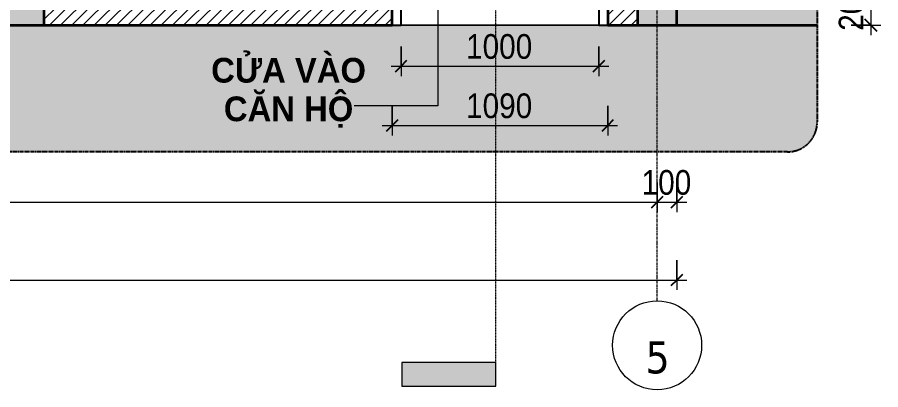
# Model space of a CAD drawing. Header units: millimetres. Extents: x 41758 to 237109, y 3795 to 78637.
# Drawn here: x 49517 to 53883, y 33693 to 35578 of the extents above; entities that cross this region are included whole.
import ezdxf

# ---------------------------------------------------------------- set-up
doc = ezdxf.new("R2010")
doc.units = ezdxf.units.MM
for name, pattern in [('Dash - Tight', [4.5, 3, -1.5]), ('Dash Dot 3_16_', [7.9375, 4.7625, -1.5875, 0, -1.5875]), ('Grid Line', [22.225, 12.7, -3.175, 3.175, -3.175]), ('Hidden', [7.14375, 4.7625, -2.38125])]:
    doc.linetypes.add(name, pattern=pattern)
for name, color, linetype, lineweight in [('0-1', 7, 'Continuous', 5), ('A-ANNO-DIMS', 211, 'Continuous', 9), ('A-ANNO-DIMS-50', 211, 'Continuous', 9), ('A-DETL-GENF-3', 92, 'Dash - Tight', 18), ('A-DETL-GENF-4', 9, 'Continuous', 18), ('A-DETL-GENF-5', 92, 'Hidden', 25), ('A-DETL-MEDM', 33, 'Continuous', 35), ('A-DETL-THIN', 151, 'Continuous', 18), ('A-DOOR', 31, 'Continuous', 18), ('A-DOOR-FRAM', 31, 'Continuous', 25), ('A-FLOR-3', 254, 'Continuous', 18), ('A-WALL', 113, 'Continuous', 18), ('A-WALL-6', 113, 'Continuous', 35), ('A-WALL-PATT-2', 111, 'Continuous', 18), ('G-ANNO-SYMB', 111, 'Continuous', 9), ('G-ANNO-SYMB-1', 111, 'Dash Dot 3_16_', 18), ('G-ANNO-TEXT-1', 7, 'Continuous', 9), ('G-ANNO-TEXT-2', 130, 'Continuous', 9), ('S-COLS-3', 52, 'Continuous', 35), ('S-GRID-1', 1, 'Grid Line', 9), ('S-GRID-IDEN', 1, 'Continuous', 9)]:
    doc.layers.add(name, color=color, linetype=linetype, lineweight=lineweight)
doc.layers.add('A-DETL-GENF-2', color=7, linetype='Continuous', lineweight=18, transparency=0.2)
doc.styles.add('Arial_B', font='arialbd.ttf', dxfattribs={"width": 0.95, "height": 125})
doc.styles.add('Tahoma_B', font='tahomabd.ttf', dxfattribs={"height": 162.5})
doc.styles.add('UTM Avo', font='', dxfattribs={"width": 0.9, "height": 125})
doc.styles.get('UTM Avo').set_extended_font_data('UTM Avo')
doc.dimstyles.new('1_Dim_chi_tiet_2_5', dxfattribs={"dimscale": 304.8, "dimtxt": 124.912619, "dimasz": 0.19685, "dimexe": 0.164042, "dimexo": 0.0625, "dimgap": 0.016404, "dimtad": 1, "dimdec": 0, "dimrnd": 5, "dimzin": 0, "dimdsep": 46, "dimtxsty": 'UTM Avo', "dimblk1": 'OBLIQUE', "dimblk2": 'OBLIQUE', "dimsah": 1, "dimcen": 0.09, "dimdle": 0.164042, "dimazin": 0, "dimtfac": 1, "dimtdec": 4, "dimtix": 1, "dimtmove": 0, "dimatfit": 3, "dimfxl": 0.328084, "dimfxlon": 1, "dimtvp": 1, "dimtolj": 1, "dimtzin": 0, "dimarcsym": 2})

# ---------------------------------------------------------------- blocks, each defined once
blk = doc.blocks.new('NCV_TKTC_TANG 2_rvt-1-TKCS_CĂN HỘ LOẠI 6 - MẶT BẰNG')
at = {"layer": 'A-FLOR-3'}
blk.add_line((51457.6, 35537.4), (52457.6, 35537.4), dxfattribs=at)
blk = doc.blocks.new('FD_05 - FD_05-1000x2200mm-835434-TKCS_CĂN HỘ LOẠI 6 - MẶT BẰNG')
at = {"layer": 'A-DETL-GENF-3'}
for p, q in [((470, 100), (470, 1120)), ((470, 1120), (510, 1120)), ((510, 1120), (510, 100)), ((510, 100), (470, 100))]:
    blk.add_line(p, q, dxfattribs=at)
blk.add_arc((510, 100), 1020, 92.2475, 180, dxfattribs=at)
at = {"layer": 'A-DOOR-FRAM'}
for p, q in [((-510, 100), (-545, 100)), ((-545, 100), (-545, -100)), ((-510, 60), (-510, 100)), ((545, 100), (510, 100)), ((510, 100), (510, 60)), ((545, -100), (545, 100)), ((-500, 60), (-510, 60)), ((-500, -100), (-500, 60)), ((510, 60), (500, 60)), ((500, 60), (500, -100)), ((-545, -100), (-500, -100)), ((500, -100), (545, -100))]:
    blk.add_line(p, q, dxfattribs=at)
blk = doc.blocks.new('BORDER VIEW - BORDER VIEW-2592627-TKCS_CĂN HỘ LOẠI 6 - MẶT BẰNG')
at = {"layer": 'A-DETL-GENF-5'}
for p, q in [((9749.4, 11501), (9749.4, 150)), ((9599.4, 0), (150, 0))]:
    blk.add_line(p, q, dxfattribs=at)
blk.add_arc((9599.4, 150), 150, 270, 360, dxfattribs=at)
blk = doc.blocks.new('Grid - M_Grid Head - Circle-353313-TKCS_CĂN HỘ LOẠI 6 - MẶT BẰNG')
at = {"layer": 'S-GRID-IDEN'}
blk.add_circle((0, 0), 4.5, dxfattribs=at)
blk = doc.blocks.new('DIMBLOCK1-TKCS_CĂN HỘ LOẠI 6 - MẶT BẰNG')
at = {"layer": 'A-ANNO-DIMS-50'}
for p, q in [((51412.6, 35129.9), (51412.6, 34979.9)), ((51412.6, 35029.9), (51412.6, 35129.9)), ((52502.6, 35129.9), (52502.6, 34979.9)), ((52502.6, 35029.9), (52502.6, 35129.9)), ((51362.6, 35029.9), (52552.6, 35029.9))]:
    blk.add_line(p, q, dxfattribs=at)
at = {"layer": 'A-ANNO-DIMS-50', "lineweight": 25}
for p, q in [((51412.6, 35029.9), (51382.6, 34999.9)), ((51412.6, 35029.9), (51442.6, 35059.9)), ((52502.6, 35029.9), (52472.6, 34999.9)), ((52502.6, 35029.9), (52532.6, 35059.9))]:
    blk.add_line(p, q, dxfattribs=at)
at = {"layer": 'A-ANNO-DIMS-50', "color": 0, "insert": (51786.4, 35192.3), "char_height": 125, "width": 410.824, "attachment_point": 1, "line_spacing_factor": 1.110334, "style": 'UTM Avo'}
blk.add_mtext('1090', dxfattribs=at)
blk = doc.blocks.new('_Oblique')
at = {"color": 0, "linetype": 'ByBlock', "lineweight": -2}
blk.add_line((-0.5, -0.5), (0.5, 0.5), dxfattribs=at)
blk = doc.blocks.new('DIMBLOCK2-TKCS_CĂN HỘ LOẠI 6 - MẶT BẰNG')
at = {"layer": 'A-ANNO-DIMS-50'}
for p, q in [((51457.6, 35429.9), (51457.6, 35279.9)), ((51457.6, 35329.9), (51457.6, 35429.9)), ((52457.6, 35429.9), (52457.6, 35279.9)), ((52457.6, 35329.9), (52457.6, 35429.9)), ((51407.6, 35329.9), (52507.6, 35329.9))]:
    blk.add_line(p, q, dxfattribs=at)
at = {"layer": 'A-ANNO-DIMS-50', "lineweight": 25}
for p, q in [((51457.6, 35329.9), (51427.6, 35299.9)), ((51457.6, 35329.9), (51487.6, 35359.9)), ((52457.6, 35329.9), (52427.6, 35299.9)), ((52457.6, 35329.9), (52487.6, 35359.9))]:
    blk.add_line(p, q, dxfattribs=at)
at = {"layer": 'A-ANNO-DIMS-50', "color": 0, "insert": (51786.4, 35492.3), "char_height": 125, "width": 410.824, "attachment_point": 1, "line_spacing_factor": 1.110334, "style": 'UTM Avo'}
blk.add_mtext('1000', dxfattribs=at)
blk = doc.blocks.new('DIMBLOCK3-TKCS_CĂN HỘ LOẠI 6 - MẶT BẰNG')
at = {"layer": 'A-ANNO-DIMS-50'}
for p, q in [((44452.6, 34348.2), (44452.6, 34198.2)), ((44452.6, 34248.2), (44452.6, 34348.2)), ((52852.6, 34348.2), (52852.6, 34198.2)), ((52852.6, 34248.2), (52852.6, 34348.2)), ((44402.6, 34248.2), (52902.6, 34248.2))]:
    blk.add_line(p, q, dxfattribs=at)
at = {"layer": 'A-ANNO-DIMS-50', "lineweight": 25}
for p, q in [((44452.6, 34248.2), (44482.6, 34278.2)), ((52852.6, 34248.2), (52882.6, 34278.2)), ((44452.6, 34248.2), (44422.6, 34218.2)), ((52852.6, 34248.2), (52822.6, 34218.2))]:
    blk.add_line(p, q, dxfattribs=at)
at = {"layer": 'A-ANNO-DIMS-50', "color": 0, "insert": (48481.4, 34410.5), "char_height": 125, "width": 410.824, "attachment_point": 1, "line_spacing_factor": 1.110334, "style": 'UTM Avo'}
blk.add_mtext('8400', dxfattribs=at)
blk = doc.blocks.new('DIMBLOCK4-TKCS_CĂN HỘ LOẠI 6 - MẶT BẰNG')
at = {"layer": 'A-ANNO-DIMS-50'}
for p, q in [((44452.6, 34742.3), (44452.6, 34592.3)), ((44452.6, 34642.3), (44452.6, 34742.3)), ((52752.6, 34742.3), (52752.6, 34592.3)), ((52752.6, 34642.3), (52752.6, 34742.3)), ((44402.6, 34642.3), (52752.6, 34642.3))]:
    blk.add_line(p, q, dxfattribs=at)
at = {"layer": 'A-ANNO-DIMS-50', "lineweight": 25}
for p, q in [((44452.6, 34642.3), (44482.6, 34672.3)), ((52752.6, 34642.3), (52782.6, 34672.3)), ((44452.6, 34642.3), (44422.6, 34612.3)), ((52752.6, 34642.3), (52722.6, 34612.3))]:
    blk.add_line(p, q, dxfattribs=at)
at = {"layer": 'A-ANNO-DIMS-50', "color": 0, "insert": (48431.4, 34804.7), "char_height": 125, "width": 410.824, "attachment_point": 1, "line_spacing_factor": 1.110334, "style": 'UTM Avo'}
blk.add_mtext('8300', dxfattribs=at)
blk = doc.blocks.new('DIMBLOCK5-TKCS_CĂN HỘ LOẠI 6 - MẶT BẰNG')
at = {"layer": 'A-ANNO-DIMS-50'}
for p, q in [((52752.6, 34742.3), (52752.6, 34592.3)), ((52752.6, 34642.3), (52752.6, 34742.3)), ((52852.6, 34742.3), (52852.6, 34592.3)), ((52852.6, 34642.3), (52852.6, 34742.3)), ((52752.6, 34642.3), (52902.6, 34642.3))]:
    blk.add_line(p, q, dxfattribs=at)
at = {"layer": 'A-ANNO-DIMS-50', "lineweight": 25}
for p, q in [((52752.6, 34642.3), (52782.6, 34672.3)), ((52852.6, 34642.3), (52882.6, 34672.3)), ((52752.6, 34642.3), (52722.6, 34612.3)), ((52852.6, 34642.3), (52822.6, 34612.3))]:
    blk.add_line(p, q, dxfattribs=at)
at = {"layer": 'A-ANNO-DIMS-50', "color": 0, "insert": (52674.2, 34804.7), "char_height": 125, "width": 308.118, "attachment_point": 1, "line_spacing_factor": 1.110334, "style": 'UTM Avo'}
blk.add_mtext('100', dxfattribs=at)
blk = doc.blocks.new('DIMBLOCK9-TKCS_CĂN HỘ LOẠI 6 - MẶT BẰNG')
at = {"layer": 'A-ANNO-DIMS-50', "lineweight": 25}
for p, q in [((53833.3, 35737.4), (53803.3, 35767.4)), ((53833.3, 35737.4), (53863.3, 35707.4)), ((53833.3, 35537.4), (53803.3, 35567.4)), ((53833.3, 35537.4), (53863.3, 35507.4))]:
    blk.add_line(p, q, dxfattribs=at)
at = {"layer": 'A-ANNO-DIMS-50'}
for p, q in [((53733.3, 35737.4), (53883.3, 35737.4)), ((53833.3, 35737.4), (53733.3, 35737.4)), ((53833.3, 35737.4), (53833.3, 35487.4)), ((53733.3, 35537.4), (53883.3, 35537.4)), ((53833.3, 35537.4), (53733.3, 35537.4))]:
    blk.add_line(p, q, dxfattribs=at)
at = {"layer": 'A-ANNO-DIMS-50', "color": 0, "insert": (53670.9, 35509), "char_height": 125, "width": 308.118, "attachment_point": 1, "rotation": 90, "line_spacing_factor": 1.110334, "style": 'UTM Avo'}
blk.add_mtext('200', dxfattribs=at)
blk = doc.blocks.new('Section - 3_32_ x 3_8_-4701953-TKCS_CĂN HỘ LOẠI 6 - MẶT BẰNG')
at = {"layer": 'G-ANNO-SYMB'}
blk.add_hatch(color=256, dxfattribs=at).paths.add_polyline_path([(0, 9.525), (0, 0), (-2.38125, 0), (-2.38125, 9.525)])
for p, q in [((0, 9.525), (-2.38125, 9.525)), ((-2.38125, 9.525), (-2.38125, 0)), ((0, 0), (0, 9.525)), ((-2.38125, 0), (0, 0))]:
    blk.add_line(p, q, dxfattribs=at)

msp = doc.modelspace()

# ---------------------------------------------------------------- hatches: boundary and pattern name
at = {"layer": 'A-DETL-GENF-2'}
h = msp.add_hatch(color=256, dxfattribs=at)
h.paths.add_polyline_path([(51133.2, 34896.9), (53412, 34896.9), (53450.8, 34902), (53487, 34917), (53518.1, 34940.9), (53541.9, 34971.9), (53556.9, 35008.1), (53562, 35046.9), (53562, 46398), (53556.9, 46436.8), (53541.9, 46473), (53518.1, 46504), (53487, 46527.9), (53450.8, 46542.9), (53412, 46548), (43962.6, 46548), (43923.7, 46542.9), (43887.6, 46527.9), (43856.5, 46504), (43832.7, 46473), (43817.7, 46436.8), (43812.6, 46398), (43812.6, 35046.9), (43817.7, 35008.1), (43832.7, 34971.9), (43856.5, 34940.9), (43887.6, 34917), (43923.7, 34902), (43962.6, 34896.9), (50326.8, 34896.9)])
h.paths.add_polyline_path([(51412.6, 35537.4), (44452.6, 35537.4), (44452.6, 45736.9), (44652.6, 45736.9), (44652.6, 45732), (48652.6, 45732), (48652.6, 45737), (48852.6, 45736.9), (48852.6, 45732), (52927.6, 45732), (52927.5, 43836.9), (52852.6, 43836.9), (52852.6, 40536.9), (52927.6, 40536.9), (52927.6, 39236.9), (52852.6, 39236.9), (52852.6, 35537.4), (51447.6, 35537.4)])
h.paths.add_polyline_path([(52943.9, 43731.2), (52943.9, 43734.3), (52956.3, 43736.2), (52968, 43741.6), (52975.7, 43747.5), (52982.8, 43756.8), (52987.5, 43768.7), (52988.9, 43779.3), (52987, 43791.8), (52981.6, 43803.4), (52975.7, 43811.2), (52966.4, 43818.3), (52955.5, 43822.8), (52943.9, 43824.3), (52943.9, 43827.5), (52956.3, 43825.9), (52968, 43821), (52977.9, 43813.4), (52986.2, 43801.8), (52990.5, 43791), (52992, 43779.3), (52990.4, 43766.9), (52985.6, 43755.3), (52977.9, 43745.3), (52966.4, 43737), (52955.5, 43732.7)])
at = {"layer": 'A-DETL-GENF-4'}
h = msp.add_hatch(dxfattribs=at)
h.set_pattern_fill('FP_2', color=256, style=0, pattern_type=2)
h.set_pattern_definition([(50, (0, 0), (364.3679, -31.8783), [38.1, -419.1]), (355, (0, 0), (-70.4859, 382.1133), [30.48, -335.28]), (100.451, (30.36, -2.66), (293.885, 350.2334), [32.38, -356.18]), (46.184, (0, 101.6), (542.1585, -84.0858), [57.15, -628.65]), (96.636, (45.2, 94.6), (474.805, 494.8554), [48.57, -534.27]), (351.184, (0, 101.6), (474.81, 494.85), [45.72, -502.92]), (21, (50.8, 76.2), (303.2285, -204.5305), [38.1, -419.1]), (326, (50.8, 76.2), (123.6039, 368.376), [30.48, -335.28]), (71.451, (76.07, 59.16), (426.8341, 163.8427), [32.38, -356.18]), (37.5, (0, 0), (6.17665, 169.11015), [3.353, -327.863, 3.353, -337.007, -336.55]), (37.5, (0, 0), (6.17665, 169.11015), [-671.576, 3.353, -333.197]), (7.5, (0, 0), (133.63888, 200.3615), [3.353, -190.703, 3.353, -320.243, -128.27]), (7.5, (0, 0), (133.63888, 200.3615), [-517.652, 3.353, -124.917]), (327.5, (-113.28, 0), (271.18182, -11.45836), [3.353, -123.647, 3.353, -392.887, -525.78]), (327.5, (-113.28, 0), (271.18182, -11.45836), [-523.24, 3.353, -522.427]), (317.5, (-164.08, 0), (296.2585, 50.85285), [3.353, -161.747, 3.353, -259.791, -373.38]), (317.5, (-164.08, 0), (296.2585, 50.85285), [-428.244, 3.353, -370.027]), (45, (0, 0), (-125.7236, 125.7236), []), (45, (0, 190.5), (-125.7236, 125.7236), [])])
h.paths.add_polyline_path([(44652.6, 35537.4), (44652.6, 35736.9), (44452.6, 35736.9), (44452.6, 35537.4)])
h.paths.add_polyline_path([(49652.9, 35537.4), (49652.9, 35737.4), (49452.9, 35736.9), (49452.9, 35537.4)])
h.paths.add_polyline_path([(52652.6, 35537.4), (52852.6, 35537.4), (52852.6, 35737.4), (52652.6, 35736.9), (52652.6, 35691.3)])
h.paths.add_polyline_path([(48452.6, 37836.9), (48552.6, 37836.9), (48552.6, 37936.9), (48352.6, 37936.9), (48352.6, 37836.9)])
h.paths.add_polyline_path([(52652.6, 39236.9), (52927.6, 39236.9), (52927.6, 40536.9), (52577.6, 40536.9), (52577.6, 39236.9)])
h.paths.add_polyline_path([(44652.6, 39236.9), (44802.6, 39236.9), (44802.6, 40536.9), (44452.6, 40536.9), (44452.6, 39236.9)])
h.paths.add_polyline_path([(49952.6, 40036.9), (49952.6, 40236.9), (49852.6, 40236.9), (49852.6, 40036.9)])
h.paths.add_polyline_path([(47352.6, 40036.9), (47452.6, 40036.9), (47452.6, 40236.9), (47352.6, 40236.9)])
h.paths.add_polyline_path([(49952.6, 43336.9), (50052.6, 43336.9), (50052.5, 43536.9), (49852.6, 43536.9), (49852.6, 43336.9)])
h.paths.add_polyline_path([(47452.6, 43336.9), (47552.6, 43336.9), (47552.6, 43536.9), (47352.6, 43536.9), (47352.6, 43336.9), (47424.6, 43336.9)])
h.paths.add_polyline_path([(52927.6, 43836.9), (52927.6, 43837), (52927.6, 44536.9), (52577.6, 44536.9), (52577.6, 43836.9), (52927.5, 43836.9)])
h.paths.add_polyline_path([(44652.6, 43836.9), (44802.6, 43836.9), (44802.6, 44536.9), (44452.6, 44536.9), (44452.6, 43836.9)])
h.paths.add_polyline_path([(48052.6, 44336.9), (48252.6, 44336.9), (48252.6, 44536.9), (47852.6, 44536.9), (47852.6, 44336.9)])
h.paths.add_polyline_path([(48847.6, 45537), (48852.6, 45537), (48852.5, 45737), (48652.6, 45736.9), (48652.6, 45537), (48660.8, 45537)])
h.paths.add_polyline_path([(44652.6, 45537), (44652.6, 45732), (44452.6, 45732), (44452.6, 45537), (44642.2, 45537)])
at = {"layer": 'A-WALL-PATT-2'}
h = msp.add_hatch(dxfattribs=at)
h.set_pattern_fill('FP_1', color=256, style=0, pattern_type=2)
h.set_pattern_definition([(45, (0, 0), (-28.28427, 28.28427), [])])
h.paths.add_polyline_path([(49452.9, 35537.4), (49452.9, 35737.4), (44652.6, 35736.9), (44652.6, 35537.4), (48660.8, 35537.4)])
h.paths.add_polyline_path([(49652.9, 35537.4), (51412.6, 35537.4), (51412.6, 35737.4), (49652.9, 35736.9)])
h.paths.add_polyline_path([(52652.6, 35537.4), (52652.2, 35737.4), (52502.6, 35736.9), (52502.6, 35537.4), (52652.6, 35537.4)])

# ---------------------------------------------------------------- linework, layer by layer
at = {"layer": 'A-DETL-MEDM'}
for p, q in [((49652.9, 35537.4), (49652.9, 35737.4)), ((52652.6, 35737.4), (52652.6, 35537.4)), ((52852.6, 35537.4), (52852.6, 35737.4)), ((49452.9, 35537.4), (49652.9, 35537.4)), ((52652.6, 35537.4), (52852.6, 35537.4))]:
    msp.add_line(p, q, dxfattribs=at)
at = {"layer": 'A-DETL-THIN'}
msp.add_line((52652.6, 35537.4), (49652.9, 35537.4), dxfattribs=at)
at = {"layer": 'A-WALL'}
msp.add_line((52457.6, 35537.4), (51457.6, 35537.4), dxfattribs=at)
at = {"layer": 'A-WALL-6'}
for p, q in [((51412.6, 35537.4), (51412.6, 35737.4)), ((52502.6, 35737.4), (52502.6, 35537.4)), ((49652.9, 35537.4), (51412.6, 35537.4)), ((52502.6, 35537.4), (52652.6, 35537.4)), ((52852.6, 35537.4), (53562, 35537.4))]:
    msp.add_line(p, q, dxfattribs=at)
at = {"layer": 'G-ANNO-SYMB-1'}
msp.add_line((51937.3, 33831.1), (51937.3, 47639.3), dxfattribs=at)
at = {"layer": 'G-ANNO-TEXT-2'}
for p, q in [((51643.6, 35733.8), (51643.6, 35129.1)), ((51302.3, 35129.1), (51220.7, 35129.1)), ((51643.6, 35129.1), (51302.3, 35129.1))]:
    msp.add_line(p, q, dxfattribs=at)
at = {"layer": 'S-COLS-3'}
for p, q in [((49452.9, 35537.4), (49652.9, 35537.4)), ((52652.6, 35537.4), (52852.6, 35537.4))]:
    msp.add_line(p, q, dxfattribs=at)
at = {"layer": 'S-GRID-1'}
for p, q in [((52752.6, 35393.2), (52752.6, 46114.7)), ((52752.6, 34143.2), (52752.6, 35393.2))]:
    msp.add_line(p, q, dxfattribs=at)

# ---------------------------------------------------------------- block references
at = {"layer": '0-1'}
msp.add_blockref('NCV_TKTC_TANG 2_rvt-1-TKCS_CĂN HỘ LOẠI 6 - MẶT BẰNG', (0, 0), dxfattribs=at)
at = {"layer": 'A-DETL-GENF-3'}
msp.add_blockref('BORDER VIEW - BORDER VIEW-2592627-TKCS_CĂN HỘ LOẠI 6 - MẶT BẰNG', (43812.6, 34896.9), dxfattribs=at)
at = {"layer": 'A-DOOR'}
msp.add_blockref('FD_05 - FD_05-1000x2200mm-835434-TKCS_CĂN HỘ LOẠI 6 - MẶT BẰNG', (51957.6, 35637.4), dxfattribs=at)
at = {"layer": 'G-ANNO-SYMB', "xscale": 49.99999999999998, "yscale": 49.99999999999998, "zscale": 49.99999999999998, "rotation": 90}
msp.add_blockref('Section - 3_32_ x 3_8_-4701953-TKCS_CĂN HỘ LOẠI 6 - MẶT BẰNG', (51937.3, 33831.1), dxfattribs=at)
at = {"layer": 'S-GRID-IDEN', "xscale": 49.99999999999998, "yscale": 49.99999999999998, "zscale": 49.99999999999998}
msp.add_blockref('Grid - M_Grid Head - Circle-353313-TKCS_CĂN HỘ LOẠI 6 - MẶT BẰNG', (52752.6, 33918.2), dxfattribs=at)

# ---------------------------------------------------------------- texts
at = {"layer": 'G-ANNO-TEXT-1', "insert": (50889, 35195.6), "char_height": 125, "width": 813.675, "attachment_point": 5, "line_spacing_factor": 0.936439, "style": 'Arial_B'}
msp.add_mtext('\\pt570,1140,1710,2280,2850,3420,3990,4560,5130,5700,6270,6840,7410,7980,8550,9120,9690,10260,10830,11400,11970,12540,13110,13680,14250,14820,15390,15960,16530,17100,17670,18240;CỬA VÀO\\PCĂN HỘ', dxfattribs=at)

# ---------------------------------------------------------------- dimensions: what is measured, and where the dimension line sits
at = {"layer": 'A-ANNO-DIMS'}
dim = msp.add_linear_dim(base=(53833.3, 35537.4), p1=(53733.3, 35737.4), p2=(53733.3, 35537.4), angle=90, dimstyle='1_Dim_chi_tiet_2_5', override={"dimpost": '<>', "dimfxl": 200}, dxfattribs=at)
dim.commit()
dim.dimension.update_dxf_attribs({"geometry": 'DIMBLOCK9-TKCS_CĂN HỘ LOẠI 6 - MẶT BẰNG', "text_midpoint": (53763.6, 35637.4)})
for base, p1, p2, override, picture, middle in [((52457.6, 35329.9), (51457.6, 35429.9), (52457.6, 35429.9), {"dimpost": '<>', "dimfxl": 1000}, 'DIMBLOCK2-TKCS_CĂN HỘ LOẠI 6 - MẶT BẰNG', (51957.6, 35399.6)), ((52502.6, 35029.9), (51412.6, 35129.9), (52502.6, 35129.9), {"dimpost": '<>', "dimfxl": 1090}, 'DIMBLOCK1-TKCS_CĂN HỘ LOẠI 6 - MẶT BẰNG', (51957.6, 35099.6)), ((52752.6, 34642.3), (44452.6, 34742.3), (52752.6, 34742.3), {"dimpost": '<>', "dimfxl": 8300}, 'DIMBLOCK4-TKCS_CĂN HỘ LOẠI 6 - MẶT BẰNG', (48602.6, 34712)), ((52852.6, 34642.3), (52752.6, 34742.3), (52852.6, 34742.3), {"dimpost": '<>', "dimfxl": 100}, 'DIMBLOCK5-TKCS_CĂN HỘ LOẠI 6 - MẶT BẰNG', (52802.6, 34712)), ((52852.6, 34248.2), (44452.6, 34348.2), (52852.6, 34348.2), {"dimpost": '<>', "dimfxl": 8400}, 'DIMBLOCK3-TKCS_CĂN HỘ LOẠI 6 - MẶT BẰNG', (48652.6, 34317.8))]:
    dim = msp.add_linear_dim(base=base, p1=p1, p2=p2, dimstyle='1_Dim_chi_tiet_2_5', override=override, dxfattribs=at)
    dim.commit()
    dim.dimension.update_dxf_attribs({"geometry": picture, "text_midpoint": middle})

# ---------------------------------------------------------------- next in the draw order: texts
at = {"layer": 'S-GRID-IDEN', "insert": (52754.9, 33855.8), "char_height": 162.5, "width": 145.5, "attachment_point": 5, "line_spacing_factor": 0.996129, "style": 'Tahoma_B', "bg_fill": 3, "box_fill_scale": 1.25, "bg_fill_color": 256, "bg_fill_true_color": 13158600, "bg_fill_transparency": 0}
msp.add_mtext('\\pt634.99962,1269.99925,1905.0005,2540.00013,3174.99975,3809.99937,4445.00062,5080.00025,5714.99987,6349.9995,6985.00075,7620.00037,8255,8889.99962,9524.99925,10160.0005,10795.00013,11429.99975,12064.99938,12700.00063,13335.00025,13969.99988,14604.9995,15240.00075,15875.00038,16510,17144.99963,17779.99925,18415.0005,19050.00013,19684.99975,20319.99938;5', dxfattribs=at)

doc.saveas('drawing.dxf')
